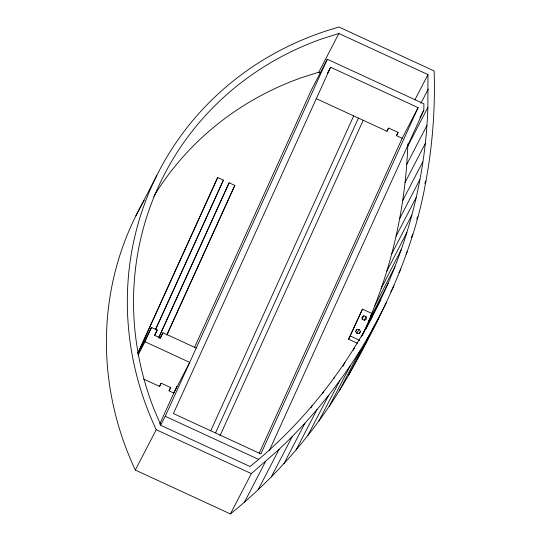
<?xml version="1.0" encoding="UTF-8"?>
<svg xmlns="http://www.w3.org/2000/svg" width="541" height="541" viewBox="0 0 541 541"><rect width="100%" height="100%" fill="white"/><g stroke="black" fill="none" stroke-linecap="round" stroke-linejoin="round"><path stroke-width="0.81" d="M357.405 343.271L348.614 339.214L362.477 309.141L371.998 313.537L370.328 316.762C393.016 262.77 405.5 204.62 407.799 146.124L407.84 143.892M269.384 450.403L423.792 110.263L423.914 103.825L327.319 59.246L311.427 89.901L194.618 347.227M427.87 107.402L427.985 74.604L338.882 33.481L321.821 38.878A311.271 291.937 27.4 0 0 153.867 408.868L160.968 425.415L250.07 466.538C357.243 379.599 423.502 245.276 427.87 107.402L407.799 146.124M425.923 181.039C432.631 144.778 435.343 107.801 434.119 70.945L339.011 27.05A317.56 297.834 27.4 0 0 156.227 429.723L135.318 470.055L230.425 513.95C277.871 475.451 318.223 428.235 348.593 375.197C382.866 314.382 413.966 250.429 425.923 181.039L424.759 183.284M371.998 313.537L362.369 335.271L380.763 299.775M138.063 352.712L217.698 177.509L223.406 180.146L155.416 329.922M137.854 353.401L217.698 177.509M138.036 355.207L145.015 341.75L151.514 327.433L157.221 330.071L154.78 335.44L160.488 338.071L162.922 332.701L196.214 348.066M155.625 329.232L223.406 180.146M158.892 337.239L229.107 182.777L234.814 185.407L166.824 335.19M158.682 337.929L229.107 182.777M167.034 334.5L234.814 185.407M143.581 379.079L159.554 386.45L160.927 383.441M145.015 341.75L189.715 362.382L173.823 393.037L169.069 390.839L170.78 387.072M159.696 424.164L176.9 386.254M160.596 425.253L165.242 416.286L327.319 59.246M330.585 67.246L173.391 413.547L260.884 453.926L418.085 107.632L330.585 67.246L327.488 73.231M210.814 430.643L353.686 115.902M215.568 432.841L358.446 118.094M219.977 435.803L363.2 120.291M316.221 98.611L386.977 131.26L388.37 128.197M418.085 107.632L402.193 138.286L396.485 135.649L397.878 132.586M259.18 453.344L402.193 138.286M348.614 339.214L362.477 309.141M356.661 329.564L355.728 331.633L357.161 333.54L359.528 333.384L360.468 331.322L359.035 329.408L356.661 329.564L355.586 331.64M366.893 339.816L365.52 342.838L369.003 336.117M357.358 359.177L365.148 343.582M135.886 215.832L156.795 175.494M138.002 353.496L151.514 327.433M154.516 335.278L157.221 330.071M159.838 338.659L162.922 332.701M153.766 196.376A311.271 291.937 27.4 0 1 301.75 77.6L318.811 72.203L338.882 33.481M159.554 386.45L161.232 383.224L170.74 387.613L169.069 390.839M386.977 131.26L388.648 128.034L398.162 132.423L396.485 135.649M414.859 99.923L427.985 74.604M420.891 103.284L428.229 89.137M419.911 117.742L423.792 110.263M406.778 164.336L426.849 125.613M230.425 513.95L251.335 473.612L279.068 449.402L292.214 436.573L304.874 423.285L317.012 409.557L328.617 395.397L339.687 380.837L350.196 365.878L360.137 350.548L369.496 334.859L378.267 318.838M405.094 182.466L425.165 143.744M244.525 502.089L265.435 461.75M402.747 200.501L422.819 161.779M258.158 489.733L279.068 449.402M399.745 218.408L419.816 179.686M271.312 476.912L292.214 436.573M396.086 236.174L416.157 197.451M310.974 407.853L312.13 405.622M391.779 253.77L411.85 215.048M283.964 463.623L304.874 423.285M322.45 393.855L323.606 391.623M386.822 271.176L406.893 232.454M362.112 319.21L363.904 315.755L366.101 316.769L366.385 319.068L364.478 320.346L362.281 319.332L361.99 317.04L363.904 315.755M296.103 449.889L317.012 409.557M356.884 333.56L359.035 329.408M333.777 378.714L334.548 377.219M364.309 320.225L366.101 316.769M416.705 219.044L417.868 216.806M381.229 288.373L401.3 249.651M359.393 333.391L360.468 331.322M343.014 366.156L344.942 362.436M375.008 305.34L395.079 266.618M307.714 435.735L328.617 395.397M411.309 237.398L412.857 234.415M353.226 350.257L354.774 347.275M368.827 320.766L388.228 283.335M361.327 336.982L364.025 331.768M365.743 329.334L372.695 315.93M318.777 421.168L339.687 380.837M406.041 254.047L407.197 251.808M329.286 406.21L350.196 365.878M398.967 272.705L400.901 268.965M339.234 390.879L360.137 350.548M390.879 291.849L393.976 285.871M348.593 375.197L369.496 334.859M369.78 334.622L377.138 320.434M377.909 318.94L386.43 302.507M318.811 72.203L320.333 72.907M350.291 335.988L359.812 340.384M165.242 416.286L258.781 459.451M156.227 429.723L251.335 473.612M135.318 470.055A317.56 297.834 27.4 0 1 144.143 200.468"/></g></svg>
